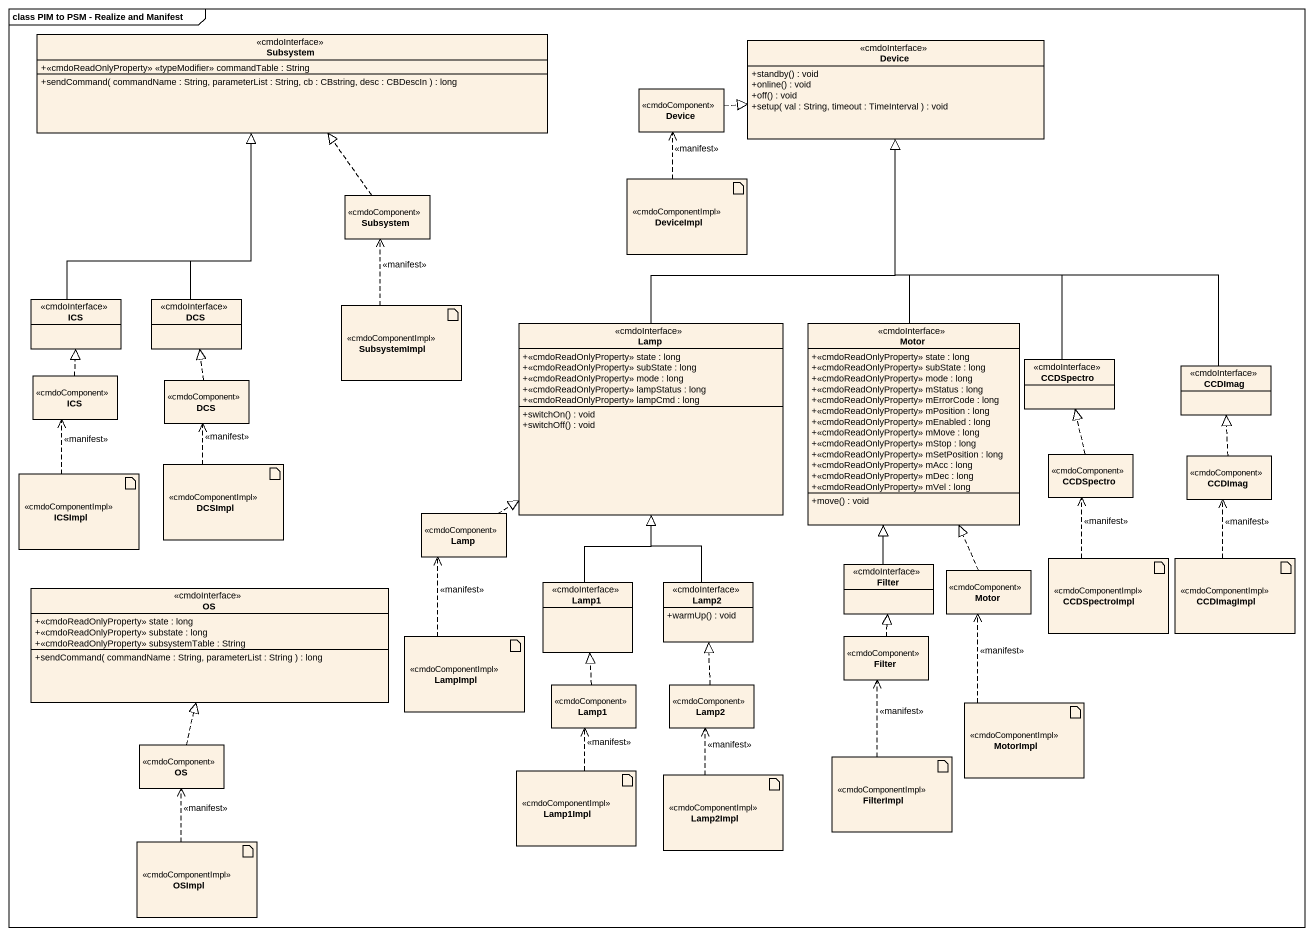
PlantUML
@startuml
mainframe class PIM to PSM - Realize and Manifest
allowmixing
hide circle
hide empty members
skinparam classAttributeIconSize 0
interface Subsystem <<cmdoInterface>> {
  +<<cmdoReadOnlyProperty>> <<typeModifier>> commandTable : String
  +sendCommand( commandName : String, parameterList : String, cb : CBstring, desc : CBDescIn ) : long
}
interface Device <<cmdoInterface>> {
  +standby() : void
  +online() : void
  +off() : void
  +setup( val : String, timeout : TimeInterval ) : void
}
class "Device" as Device_2 <<cmdoComponent>>
class "Subsystem" as Subsystem_2 <<cmdoComponent>>
artifact DeviceImpl <<cmdoComponentImpl>>
interface ICS <<cmdoInterface>>
interface DCS <<cmdoInterface>>
artifact SubsystemImpl <<cmdoComponentImpl>>
interface Lamp <<cmdoInterface>> {
  +<<cmdoReadOnlyProperty>> state : long
  +<<cmdoReadOnlyProperty>> subState : long
  +<<cmdoReadOnlyProperty>> mode : long
  +<<cmdoReadOnlyProperty>> lampStatus : long
  +<<cmdoReadOnlyProperty>> lampCmd : long
  +switchOn() : void
  +switchOff() : void
}
interface Motor <<cmdoInterface>> {
  +<<cmdoReadOnlyProperty>> state : long
  +<<cmdoReadOnlyProperty>> subState : long
  +<<cmdoReadOnlyProperty>> mode : long
  +<<cmdoReadOnlyProperty>> mStatus : long
  +<<cmdoReadOnlyProperty>> mErrorCode : long
  +<<cmdoReadOnlyProperty>> mPosition : long
  +<<cmdoReadOnlyProperty>> mEnabled : long
  +<<cmdoReadOnlyProperty>> mMove : long
  +<<cmdoReadOnlyProperty>> mStop : long
  +<<cmdoReadOnlyProperty>> mSetPosition : long
  +<<cmdoReadOnlyProperty>> mAcc : long
  +<<cmdoReadOnlyProperty>> mDec : long
  +<<cmdoReadOnlyProperty>> mVel : long
  +move() : void
}
class "ICS" as ICS_2 <<cmdoComponent>>
class "DCS" as DCS_2 <<cmdoComponent>>
interface CCDSpectro <<cmdoInterface>>
interface CCDImag <<cmdoInterface>>
artifact DCSImpl <<cmdoComponentImpl>>
class "CCDSpectro" as CCDSpectro_2 <<cmdoComponent>>
class "CCDImag" as CCDImag_2 <<cmdoComponent>>
artifact ICSImpl <<cmdoComponentImpl>>
class "Lamp" as Lamp_2 <<cmdoComponent>>
interface Lamp1 <<cmdoInterface>>
interface Lamp2 <<cmdoInterface>> {
  +warmUp() : void
}
interface Filter <<cmdoInterface>>
class "Motor" as Motor_2 <<cmdoComponent>>
artifact CCDSpectroImpl <<cmdoComponentImpl>>
artifact CCDImagImpl <<cmdoComponentImpl>>
interface OS <<cmdoInterface>> {
  +<<cmdoReadOnlyProperty>> state : long
  +<<cmdoReadOnlyProperty>> substate : long
  +<<cmdoReadOnlyProperty>> subsystemTable : String
  +sendCommand( commandName : String, parameterList : String ) : long
}
artifact LampImpl <<cmdoComponentImpl>>
class "Filter" as Filter_2 <<cmdoComponent>>
class "Lamp1" as Lamp1_2 <<cmdoComponent>>
class "Lamp2" as Lamp2_2 <<cmdoComponent>>
artifact MotorImpl <<cmdoComponentImpl>>
class "OS" as OS_2 <<cmdoComponent>>
artifact Lamp1Impl <<cmdoComponentImpl>>
artifact Lamp2Impl <<cmdoComponentImpl>>
artifact FilterImpl <<cmdoComponentImpl>>
artifact OSImpl <<cmdoComponentImpl>>
Device_2 .right.|> Device
Subsystem_2 .up.|> Subsystem
DeviceImpl .up.> Device_2 : <<manifest>>
ICS -up-|> Subsystem
DCS -up-|> Subsystem
SubsystemImpl .up.> Subsystem_2 : <<manifest>>
Lamp -up-|> Device
Motor -up-|> Device
ICS_2 .up.|> ICS
DCS_2 .up.|> DCS
CCDSpectro -up-|> Device
CCDImag -up-|> Device
DCSImpl .up.> DCS_2 : <<manifest>>
CCDSpectro_2 .up.|> CCDSpectro
CCDImag_2 .up.|> CCDImag
ICSImpl .up.> ICS_2 : <<manifest>>
Lamp_2 .up.|> Lamp
Lamp1 -up-|> Lamp
Lamp2 -up-|> Lamp
Filter -up-|> Motor
Motor_2 .up.|> Motor
CCDSpectroImpl .up.> CCDSpectro_2 : <<manifest>>
CCDImagImpl .up.> CCDImag_2 : <<manifest>>
LampImpl .up.> Lamp_2 : <<manifest>>
Filter_2 .up.|> Filter
Lamp1_2 .up.|> Lamp1
Lamp2_2 .up.|> Lamp2
MotorImpl .up.> Motor_2 : <<manifest>>
OS_2 .up.|> OS
Lamp1Impl .up.> Lamp1_2 : <<manifest>>
Lamp2Impl .up.> Lamp2_2 : <<manifest>>
FilterImpl .up.> Filter_2 : <<manifest>>
OSImpl .up.> OS_2 : <<manifest>>
@enduml
